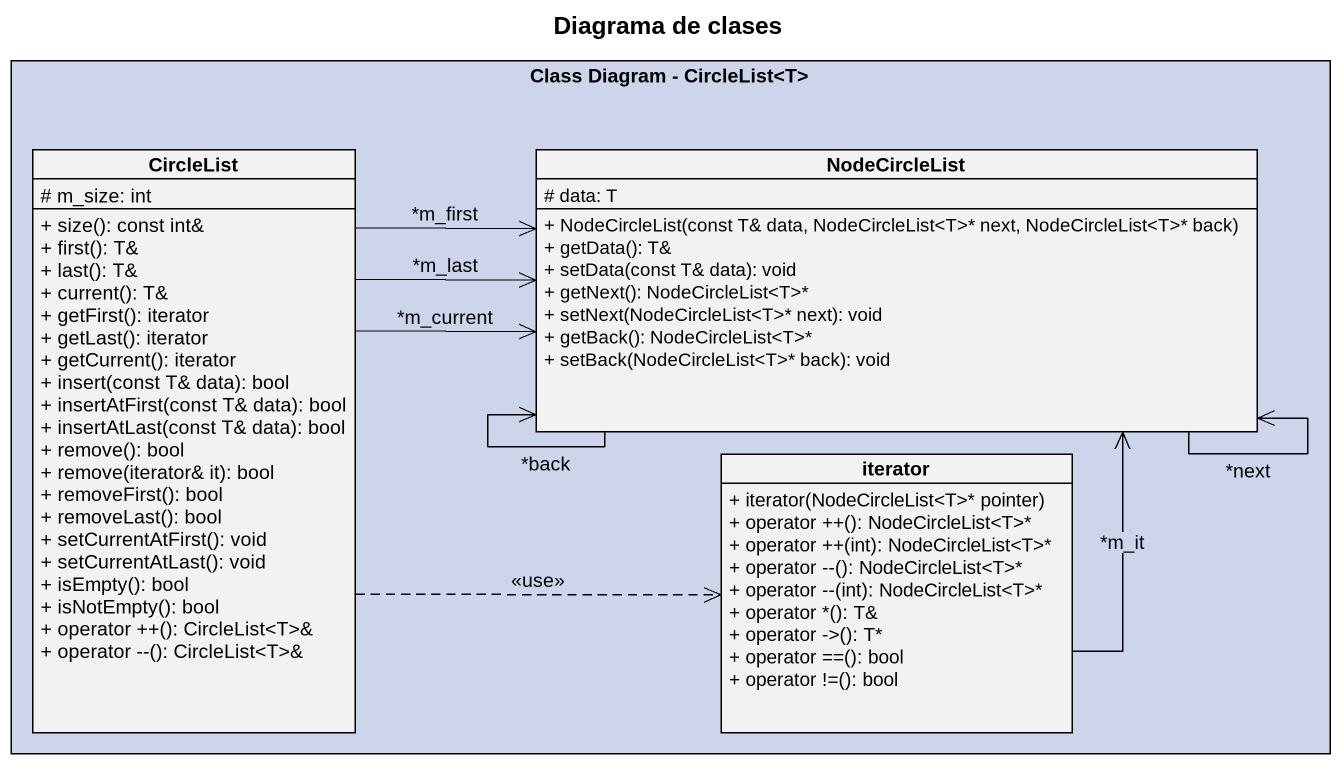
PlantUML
@startuml
title Diagrama de clases
hide circle
hide empty members
skinparam classAttributeIconSize 0
rectangle "Class Diagram - CircleList<T>" as Class_Diagram_CircleList_T #CCD5EA {
  class CircleList {
    # m_size: int
    + size(): const int&
    + first(): T&
    + last(): T&
    + current(): T&
    + getFirst(): iterator
    + getLast(): iterator
    + getCurrent(): iterator
    + insert(const T& data): bool
    + insertAtFirst(const T& data): bool
    + insertAtLast(const T& data): bool
    + remove(): bool
    + remove(iterator& it): bool
    + removeFirst(): bool
    + removeLast(): bool
    + setCurrentAtFirst(): void
    + setCurrentAtLast(): void
    + isEmpty(): bool
    + isNotEmpty(): bool
    + operator ++(): CircleList<T>&
    + operator --(): CircleList<T>&
  }
  class NodeCircleList {
    # data: T
    + NodeCircleList(const T& data, NodeCircleList<T>* next, NodeCircleList<T>* back)
    + getData(): T&
    + setData(const T& data): void
    + getNext(): NodeCircleList<T>*
    + setNext(NodeCircleList<T>* next): void
    + getBack(): NodeCircleList<T>*
    + setBack(NodeCircleList<T>* back): void
  }
  class iterator {
    + iterator(NodeCircleList<T>* pointer)
    + operator ++(): NodeCircleList<T>*
    + operator ++(int): NodeCircleList<T>*
    + operator --(): NodeCircleList<T>*
    + operator --(int): NodeCircleList<T>*
    + operator *(): T&
    + operator ->(): T*
    + operator ==(): bool
    + operator !=(): bool
  }
}
CircleList -right-> NodeCircleList : *m_last
CircleList -right-> NodeCircleList : *m_current
CircleList -right-> NodeCircleList : *m_first
CircleList .right.> iterator : <<use>>
NodeCircleList --> NodeCircleList : *next
NodeCircleList <-- NodeCircleList : *back
iterator -up-> NodeCircleList : *m_it
@enduml
